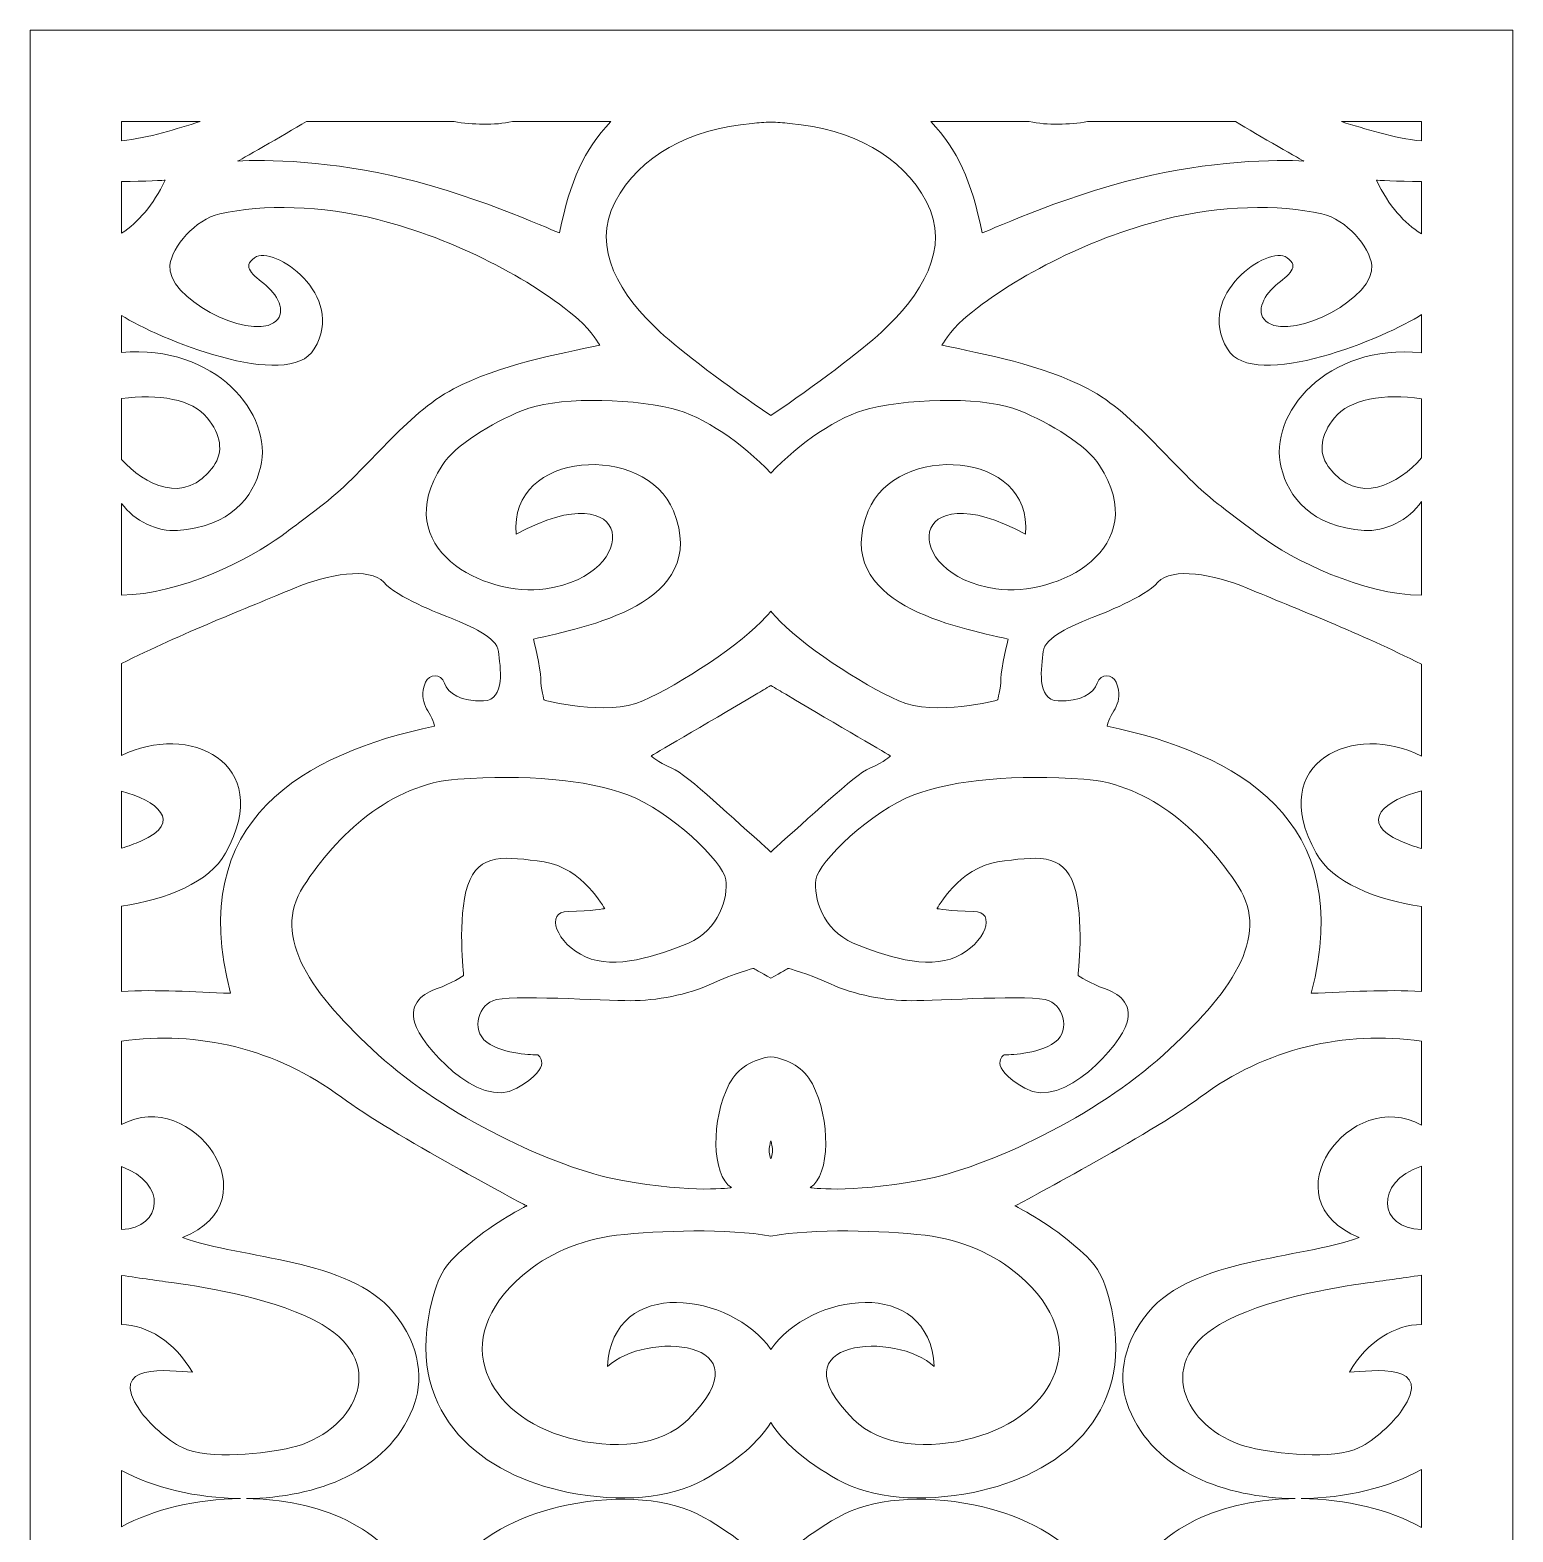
# Model space of a CAD drawing. Header units: centimetres. Extents: x -8.3 to 7.6, y -14 to 14.1.
# Drawn here: x 0.82 to 7.63, y 7.24 to 14.13 of the extents above; entities that cross this region are included whole.
import ezdxf

# ---------------------------------------------------------------- set-up
doc = ezdxf.new("R2010")
doc.units = ezdxf.units.CM
doc.header["$MEASUREMENT"] = 0
doc.layers.add('layer 1', color=7, linetype='Continuous')

msp = doc.modelspace()

# ---------------------------------------------------------------- linework, layer by layer
at = {"layer": 'layer 1', "color": 177, "lineweight": 9}
for points, knots in [([(0.8188, 14.13052), (0.8188, 14.13052), (7.62916, 14.13052), (7.62916, 14.13052), (7.62916, 14.13052), (7.62916, 14.13052), (7.62916, -14.03577), (7.62916, -14.03577), (7.62916, -14.03577), (7.62916, -14.03577), (0.8188, -14.03577), (0.8188, -14.03577), (0.8188, -14.03577), (0.8188, -14.03577), (0.8188, 14.13052), (0.8188, 14.13052)], [0, 0, 0, 0, 0.2, 0.2, 0.2, 0.2, 0.4, 0.4, 0.4, 0.4, 0.6, 0.6, 0.6, 0.6, 1, 1, 1, 1]), ([(1.60039, 13.71013), (1.49357, 13.67716), (1.36491, 13.63561), (1.23919, 13.62191), (1.23919, 13.62191), (1.23919, 13.62191), (1.23919, 13.71013), (1.23919, 13.71013), (1.23919, 13.71013), (1.23919, 13.71013), (1.60039, 13.71013), (1.60039, 13.71013)], [0, 0, 0, 0, 0.25, 0.25, 0.25, 0.25, 0.5, 0.5, 0.5, 0.5, 1, 1, 1, 1]), ([(3.48572, 13.71013), (3.36086, 13.57713), (3.30149, 13.44302), (3.24983, 13.19893), (3.24983, 13.19893), (3.2473, 13.19782), (2.90241, 13.35897), (2.52947, 13.45125), (2.52947, 13.45125), (2.22047, 13.52771), (1.88515, 13.53965), (1.7729, 13.52819), (1.7729, 13.52819), (1.7729, 13.52819), (1.98425, 13.64914), (2.08774, 13.71013), (2.08774, 13.71013), (2.08774, 13.71013), (2.76613, 13.71013), (2.76613, 13.71013), (2.76613, 13.71013), (2.8505, 13.69595), (2.95215, 13.69249), (3.03404, 13.71013), (3.03404, 13.71013), (3.03404, 13.71013), (3.48572, 13.71013), (3.48572, 13.71013)], [0, 0, 0, 0, 0.125, 0.125, 0.125, 0.125, 0.25, 0.25, 0.25, 0.25, 0.375, 0.375, 0.375, 0.375, 0.5, 0.5, 0.5, 0.5, 0.625, 0.625, 0.625, 0.625, 0.75, 0.75, 0.75, 0.75, 1, 1, 1, 1]), ([(4.22097, 12.36056), (4.4279, 12.50101), (4.63225, 12.65465), (4.73012, 12.74506), (4.73012, 12.74506), (4.91008, 12.9113), (5.04993, 13.12878), (4.93561, 13.34249), (4.93561, 13.34249), (4.8213, 13.5562), (4.59902, 13.67373), (4.30689, 13.70223), (4.30689, 13.70223), (4.27893, 13.70496), (4.25015, 13.70687), (4.22097, 13.70819), (4.22097, 13.70819), (4.1918, 13.70687), (4.16302, 13.70496), (4.13506, 13.70223), (4.13506, 13.70223), (3.84292, 13.67373), (3.62065, 13.5562), (3.50633, 13.34249), (3.50633, 13.34249), (3.39202, 13.12878), (3.53187, 12.9113), (3.71182, 12.74506), (3.71182, 12.74506), (3.8097, 12.65465), (4.01405, 12.50101), (4.22097, 12.36056)], [0, 0, 0, 0, 0.1111111, 0.1111111, 0.1111111, 0.1111111, 0.2222222, 0.2222222, 0.2222222, 0.2222222, 0.3333333, 0.3333333, 0.3333333, 0.3333333, 0.4444444, 0.4444444, 0.4444444, 0.4444444, 0.5555556, 0.5555556, 0.5555556, 0.5555556, 0.6666667, 0.6666667, 0.6666667, 0.6666667, 0.7777778, 0.7777778, 0.7777778, 0.7777778, 1, 1, 1, 1]), ([(5.4079, 13.71013), (5.48979, 13.69249), (5.59144, 13.69595), (5.67581, 13.71013), (5.67581, 13.71013), (5.67581, 13.71013), (6.3542, 13.71013), (6.3542, 13.71013), (6.3542, 13.71013), (6.45769, 13.64914), (6.66905, 13.52819), (6.66905, 13.52819), (6.66905, 13.52819), (6.5568, 13.53965), (6.22148, 13.52771), (5.91248, 13.45125), (5.91248, 13.45125), (5.53954, 13.35897), (5.19465, 13.19782), (5.19212, 13.19893), (5.19212, 13.19893), (5.14046, 13.44302), (5.08108, 13.57713), (4.95622, 13.71013), (4.95622, 13.71013), (4.95622, 13.71013), (5.4079, 13.71013), (5.4079, 13.71013)], [0, 0, 0, 0, 0.125, 0.125, 0.125, 0.125, 0.25, 0.25, 0.25, 0.25, 0.375, 0.375, 0.375, 0.375, 0.5, 0.5, 0.5, 0.5, 0.625, 0.625, 0.625, 0.625, 0.75, 0.75, 0.75, 0.75, 1, 1, 1, 1]), ([(7.20876, 13.62126), (7.08114, 13.63427), (6.95008, 13.67663), (6.84155, 13.71013), (6.84155, 13.71013), (6.84155, 13.71013), (7.20876, 13.71013), (7.20876, 13.71013), (7.20876, 13.71013), (7.20876, 13.71013), (7.20876, 13.62126), (7.20876, 13.62126)], [0, 0, 0, 0, 0.25, 0.25, 0.25, 0.25, 0.5, 0.5, 0.5, 0.5, 1, 1, 1, 1]), ([(1.23919, 13.4355), (1.34701, 13.43609), (1.43979, 13.44097), (1.43979, 13.44097), (1.43979, 13.44097), (1.38355, 13.32482), (1.31602, 13.24847), (1.23919, 13.19829), (1.23919, 13.19829), (1.23919, 13.19829), (1.23919, 13.4355), (1.23919, 13.4355)], [0, 0, 0, 0, 0.25, 0.25, 0.25, 0.25, 0.5, 0.5, 0.5, 0.5, 1, 1, 1, 1]), ([(7.20876, 13.19442), (7.12944, 13.24452), (7.05987, 13.3218), (7.00216, 13.44097), (7.00216, 13.44097), (7.00216, 13.44097), (7.0984, 13.43591), (7.20876, 13.43547), (7.20876, 13.43547), (7.20876, 13.43547), (7.20876, 13.19442), (7.20876, 13.19442)], [0, 0, 0, 0, 0.25, 0.25, 0.25, 0.25, 0.5, 0.5, 0.5, 0.5, 1, 1, 1, 1]), ([(1.23919, 12.82061), (1.4018, 12.71597), (2.00435, 12.4677), (2.12434, 12.66667), (2.12434, 12.66667), (2.27393, 12.91471), (1.93746, 13.14682), (1.85001, 13.08552), (1.85001, 13.08552), (1.78905, 13.04278), (1.84239, 13.00859), (1.90335, 12.9573), (1.90335, 12.9573), (1.96431, 12.90601), (1.99861, 12.82481), (1.93764, 12.78634), (1.93764, 12.78634), (1.81433, 12.70853), (1.44173, 12.90445), (1.46137, 13.05132), (1.46137, 13.05132), (1.4728, 13.1368), (1.57568, 13.26075), (1.68998, 13.28639), (1.68998, 13.28639), (1.89294, 13.33192), (2.15623, 13.32598), (2.4156, 13.26093), (2.4156, 13.26093), (2.77104, 13.17179), (3.12285, 12.98625), (3.33597, 12.80344), (3.33597, 12.80344), (3.40074, 12.74788), (3.43503, 12.68377), (3.43503, 12.68377), (3.43503, 12.68377), (3.24345, 12.64293), (2.97641, 12.59441), (2.76349, 12.48326), (2.76349, 12.48326), (2.54287, 12.36809), (2.37276, 12.11513), (2.16675, 11.95454), (2.16675, 11.95454), (2.09642, 11.89972), (2.02816, 11.84916), (1.97446, 11.80949), (1.97446, 11.80949), (1.82798, 11.70129), (1.50505, 11.53881), (1.23919, 11.53661), (1.23919, 11.53661), (1.23919, 11.53661), (1.23919, 11.95797), (1.23919, 11.95797), (1.23919, 11.95797), (1.29673, 11.87543), (1.40711, 11.82704), (1.49567, 11.83325), (1.49567, 11.83325), (1.7388, 11.85029), (1.84419, 11.98767), (1.87742, 12.12261), (1.87742, 12.12261), (1.93789, 12.36814), (1.67039, 12.6892), (1.23919, 12.65007), (1.23919, 12.65007), (1.23919, 12.65007), (1.23919, 12.82061), (1.23919, 12.82061)], [0, 0, 0, 0, 0.0526316, 0.0526316, 0.0526316, 0.0526316, 0.1052632, 0.1052632, 0.1052632, 0.1052632, 0.1578947, 0.1578947, 0.1578947, 0.1578947, 0.2105263, 0.2105263, 0.2105263, 0.2105263, 0.2631579, 0.2631579, 0.2631579, 0.2631579, 0.3157895, 0.3157895, 0.3157895, 0.3157895, 0.3684211, 0.3684211, 0.3684211, 0.3684211, 0.4210526, 0.4210526, 0.4210526, 0.4210526, 0.4736842, 0.4736842, 0.4736842, 0.4736842, 0.5263158, 0.5263158, 0.5263158, 0.5263158, 0.5789474, 0.5789474, 0.5789474, 0.5789474, 0.6315789, 0.6315789, 0.6315789, 0.6315789, 0.6842105, 0.6842105, 0.6842105, 0.6842105, 0.7368421, 0.7368421, 0.7368421, 0.7368421, 0.7894737, 0.7894737, 0.7894737, 0.7894737, 0.8421053, 0.8421053, 0.8421053, 0.8421053, 0.8947368, 0.8947368, 0.8947368, 0.8947368, 1, 1, 1, 1]), ([(7.20876, 11.53662), (6.94178, 11.53638), (6.61508, 11.70047), (6.46748, 11.80949), (6.46748, 11.80949), (6.41379, 11.84916), (6.34553, 11.89972), (6.27519, 11.95454), (6.27519, 11.95454), (6.06918, 12.11513), (5.89908, 12.36809), (5.67846, 12.48326), (5.67846, 12.48326), (5.46554, 12.59441), (5.19849, 12.64293), (5.00691, 12.68377), (5.00691, 12.68377), (5.00691, 12.68377), (5.04121, 12.74788), (5.10598, 12.80344), (5.10598, 12.80344), (5.3191, 12.98625), (5.67091, 13.17179), (6.02635, 13.26093), (6.02635, 13.26093), (6.28572, 13.32598), (6.549, 13.33192), (6.75196, 13.28639), (6.75196, 13.28639), (6.86627, 13.26075), (6.96914, 13.1368), (6.98057, 13.05132), (6.98057, 13.05132), (7.00021, 12.90445), (6.62762, 12.70853), (6.5043, 12.78634), (6.5043, 12.78634), (6.44334, 12.82481), (6.47763, 12.90601), (6.5386, 12.9573), (6.5386, 12.9573), (6.59956, 13.00859), (6.6529, 13.04278), (6.59194, 13.08552), (6.59194, 13.08552), (6.50449, 13.14682), (6.16802, 12.91471), (6.31761, 12.66667), (6.31761, 12.66667), (6.43912, 12.46517), (7.05557, 12.72236), (7.20876, 12.82453), (7.20876, 12.82453), (7.20876, 12.82453), (7.20876, 12.64957), (7.20876, 12.64957), (7.20876, 12.64957), (6.77402, 12.69228), (6.50378, 12.36928), (6.56453, 12.12261), (6.56453, 12.12261), (6.59776, 11.98767), (6.70314, 11.85029), (6.94628, 11.83325), (6.94628, 11.83325), (7.03803, 11.82682), (7.1532, 11.87898), (7.20876, 11.96701), (7.20876, 11.96701), (7.20876, 11.96701), (7.20876, 11.53662), (7.20876, 11.53662)], [0, 0, 0, 0, 0.0526316, 0.0526316, 0.0526316, 0.0526316, 0.1052632, 0.1052632, 0.1052632, 0.1052632, 0.1578947, 0.1578947, 0.1578947, 0.1578947, 0.2105263, 0.2105263, 0.2105263, 0.2105263, 0.2631579, 0.2631579, 0.2631579, 0.2631579, 0.3157895, 0.3157895, 0.3157895, 0.3157895, 0.3684211, 0.3684211, 0.3684211, 0.3684211, 0.4210526, 0.4210526, 0.4210526, 0.4210526, 0.4736842, 0.4736842, 0.4736842, 0.4736842, 0.5263158, 0.5263158, 0.5263158, 0.5263158, 0.5789474, 0.5789474, 0.5789474, 0.5789474, 0.6315789, 0.6315789, 0.6315789, 0.6315789, 0.6842105, 0.6842105, 0.6842105, 0.6842105, 0.7368421, 0.7368421, 0.7368421, 0.7368421, 0.7894737, 0.7894737, 0.7894737, 0.7894737, 0.8421053, 0.8421053, 0.8421053, 0.8421053, 0.8947368, 0.8947368, 0.8947368, 0.8947368, 1, 1, 1, 1]), ([(1.23919, 12.43894), (1.40787, 12.46244), (1.56539, 12.4355), (1.63283, 12.3504), (1.63283, 12.3504), (1.69379, 12.27347), (1.7103, 12.19582), (1.66077, 12.12744), (1.66077, 12.12744), (1.52836, 11.94463), (1.34304, 12.04432), (1.23919, 12.15945), (1.23919, 12.15945), (1.23919, 12.15945), (1.23919, 12.43894), (1.23919, 12.43894)], [0, 0, 0, 0, 0.2, 0.2, 0.2, 0.2, 0.4, 0.4, 0.4, 0.4, 0.6, 0.6, 0.6, 0.6, 1, 1, 1, 1]), ([(4.22097, 11.46264), (4.22865, 11.45397), (4.23623, 11.44548), (4.24361, 11.4372), (4.24361, 11.4372), (4.3503, 11.31753), (4.64114, 11.12378), (4.80878, 11.05112), (4.80878, 11.05112), (4.97643, 10.97846), (5.26219, 11.0554), (5.26219, 11.0554), (5.26219, 11.0554), (5.26219, 11.0554), (5.27743, 11.10668), (5.27743, 11.1537), (5.27743, 11.1537), (5.27743, 11.20071), (5.31094, 11.33466), (5.31094, 11.33466), (5.31094, 11.33466), (5.08107, 11.38939), (4.49455, 11.49267), (4.66781, 11.923), (4.66781, 11.923), (4.79444, 12.23753), (5.42755, 12.20469), (5.38983, 11.81615), (5.38983, 11.81615), (4.84658, 12.11358), (4.80597, 11.63037), (5.25457, 11.56613), (5.25457, 11.56613), (5.53783, 11.52557), (5.97795, 11.7513), (5.73084, 12.13243), (5.73084, 12.13243), (5.66988, 12.22645), (5.50604, 12.32475), (5.36126, 12.38459), (5.36126, 12.38459), (5.21647, 12.44443), (4.89261, 12.44443), (4.67543, 12.39314), (4.67543, 12.39314), (4.52988, 12.35876), (4.35011, 12.23225), (4.22097, 12.09722), (4.22097, 12.09722), (4.09184, 12.23225), (3.91207, 12.35876), (3.76652, 12.39314), (3.76652, 12.39314), (3.54934, 12.44443), (3.22548, 12.44443), (3.08069, 12.38459), (3.08069, 12.38459), (2.9359, 12.32475), (2.77207, 12.22645), (2.71111, 12.13243), (2.71111, 12.13243), (2.464, 11.7513), (2.90412, 11.52557), (3.18737, 11.56613), (3.18737, 11.56613), (3.63598, 11.63037), (3.59536, 12.11358), (3.05211, 11.81615), (3.05211, 11.81615), (3.0144, 12.20469), (3.64751, 12.23753), (3.77414, 11.923), (3.77414, 11.923), (3.94739, 11.49267), (3.36088, 11.38939), (3.13101, 11.33466), (3.13101, 11.33466), (3.13101, 11.33466), (3.16451, 11.20071), (3.16451, 11.1537), (3.16451, 11.1537), (3.16451, 11.10668), (3.17975, 11.0554), (3.17975, 11.0554), (3.17975, 11.0554), (3.17975, 11.0554), (3.46552, 10.97846), (3.63316, 11.05112), (3.63316, 11.05112), (3.80081, 11.12378), (4.09165, 11.31753), (4.19833, 11.4372), (4.19833, 11.4372), (4.20571, 11.44548), (4.2133, 11.45397), (4.22097, 11.46264)], [0, 0, 0, 0, 0.04, 0.04, 0.04, 0.04, 0.08, 0.08, 0.08, 0.08, 0.12, 0.12, 0.12, 0.12, 0.16, 0.16, 0.16, 0.16, 0.2, 0.2, 0.2, 0.2, 0.24, 0.24, 0.24, 0.24, 0.28, 0.28, 0.28, 0.28, 0.32, 0.32, 0.32, 0.32, 0.36, 0.36, 0.36, 0.36, 0.4, 0.4, 0.4, 0.4, 0.44, 0.44, 0.44, 0.44, 0.48, 0.48, 0.48, 0.48, 0.52, 0.52, 0.52, 0.52, 0.56, 0.56, 0.56, 0.56, 0.6, 0.6, 0.6, 0.6, 0.64, 0.64, 0.64, 0.64, 0.68, 0.68, 0.68, 0.68, 0.72, 0.72, 0.72, 0.72, 0.76, 0.76, 0.76, 0.76, 0.8, 0.8, 0.8, 0.8, 0.84, 0.84, 0.84, 0.84, 0.88, 0.88, 0.88, 0.88, 0.92, 0.92, 0.92, 0.92, 1, 1, 1, 1]), ([(7.20876, 12.16623), (7.10619, 12.04832), (6.91618, 11.94105), (6.78117, 12.12744), (6.78117, 12.12744), (6.73164, 12.19582), (6.74816, 12.27347), (6.80912, 12.3504), (6.80912, 12.3504), (6.87735, 12.43651), (7.03783, 12.4631), (7.20876, 12.43813), (7.20876, 12.43813), (7.20876, 12.43813), (7.20876, 12.16623), (7.20876, 12.16623)], [0, 0, 0, 0, 0.2, 0.2, 0.2, 0.2, 0.4, 0.4, 0.4, 0.4, 0.6, 0.6, 0.6, 0.6, 1, 1, 1, 1]), ([(1.23919, 11.22239), (1.51548, 11.36192), (1.81411, 11.47662), (2.03297, 11.56867), (2.03297, 11.56867), (2.18538, 11.63279), (2.37972, 11.66698), (2.44322, 11.59574), (2.44322, 11.59574), (2.50673, 11.52451), (2.68824, 11.45715), (2.76064, 11.42723), (2.76064, 11.42723), (2.83303, 11.39731), (2.96258, 11.34602), (2.9702, 11.27764), (2.9702, 11.27764), (2.97782, 11.20926), (3.00449, 11.0554), (2.90161, 11.05112), (2.90161, 11.05112), (2.79874, 11.04685), (2.73778, 11.08531), (2.72254, 11.13233), (2.72254, 11.13233), (2.70729, 11.17934), (2.65014, 11.17506), (2.6349, 11.1366), (2.6349, 11.1366), (2.59552, 11.03719), (2.66067, 11.00818), (2.67681, 10.93572), (2.67681, 10.93572), (2.0792, 10.80911), (1.52886, 10.50658), (1.73952, 9.7091), (1.73952, 9.7091), (1.56903, 9.71548), (1.40268, 9.72659), (1.23919, 9.71797), (1.23919, 9.71797), (1.23919, 9.71797), (1.23919, 10.10862), (1.23919, 10.10862), (1.23919, 10.10862), (1.44639, 10.13979), (1.64349, 10.21857), (1.7171, 10.35229), (1.7171, 10.35229), (1.94958, 10.7746), (1.54171, 10.9521), (1.23919, 10.80042), (1.23919, 10.80042), (1.23919, 10.80042), (1.23919, 11.22239), (1.23919, 11.22239)], [0, 0, 0, 0, 0.0666667, 0.0666667, 0.0666667, 0.0666667, 0.1333333, 0.1333333, 0.1333333, 0.1333333, 0.2, 0.2, 0.2, 0.2, 0.2666667, 0.2666667, 0.2666667, 0.2666667, 0.3333333, 0.3333333, 0.3333333, 0.3333333, 0.4, 0.4, 0.4, 0.4, 0.4666667, 0.4666667, 0.4666667, 0.4666667, 0.5333333, 0.5333333, 0.5333333, 0.5333333, 0.6, 0.6, 0.6, 0.6, 0.6666667, 0.6666667, 0.6666667, 0.6666667, 0.7333333, 0.7333333, 0.7333333, 0.7333333, 0.8, 0.8, 0.8, 0.8, 0.8666667, 0.8666667, 0.8666667, 0.8666667, 1, 1, 1, 1]), ([(7.20876, 9.71766), (7.04334, 9.72687), (6.87502, 9.71556), (6.70243, 9.7091), (6.70243, 9.7091), (6.91309, 10.50658), (6.36275, 10.80911), (5.76513, 10.93572), (5.76513, 10.93572), (5.78128, 11.00818), (5.84643, 11.03719), (5.80705, 11.1366), (5.80705, 11.1366), (5.79181, 11.17506), (5.73465, 11.17934), (5.71941, 11.13233), (5.71941, 11.13233), (5.70417, 11.08531), (5.64321, 11.04685), (5.54033, 11.05112), (5.54033, 11.05112), (5.43746, 11.0554), (5.46413, 11.20926), (5.47175, 11.27764), (5.47175, 11.27764), (5.47937, 11.34602), (5.60892, 11.39731), (5.68131, 11.42723), (5.68131, 11.42723), (5.7537, 11.45715), (5.93522, 11.52451), (5.99872, 11.59574), (5.99872, 11.59574), (6.06223, 11.66698), (6.25656, 11.63279), (6.40898, 11.56867), (6.40898, 11.56867), (6.62942, 11.47595), (6.9308, 11.36026), (7.20876, 11.21935), (7.20876, 11.21935), (7.20876, 11.21935), (7.20876, 10.79732), (7.20876, 10.79732), (7.20876, 10.79732), (6.90569, 10.95448), (6.49081, 10.77743), (6.72484, 10.35229), (6.72484, 10.35229), (6.79917, 10.21727), (6.99937, 10.13828), (7.20876, 10.10774), (7.20876, 10.10774), (7.20876, 10.10774), (7.20876, 9.71766), (7.20876, 9.71766)], [0, 0, 0, 0, 0.0666667, 0.0666667, 0.0666667, 0.0666667, 0.1333333, 0.1333333, 0.1333333, 0.1333333, 0.2, 0.2, 0.2, 0.2, 0.2666667, 0.2666667, 0.2666667, 0.2666667, 0.3333333, 0.3333333, 0.3333333, 0.3333333, 0.4, 0.4, 0.4, 0.4, 0.4666667, 0.4666667, 0.4666667, 0.4666667, 0.5333333, 0.5333333, 0.5333333, 0.5333333, 0.6, 0.6, 0.6, 0.6, 0.6666667, 0.6666667, 0.6666667, 0.6666667, 0.7333333, 0.7333333, 0.7333333, 0.7333333, 0.8, 0.8, 0.8, 0.8, 0.8666667, 0.8666667, 0.8666667, 0.8666667, 1, 1, 1, 1]), ([(4.22097, 10.35619), (4.22762, 10.36415), (4.23505, 10.37178), (4.24338, 10.37901), (4.24338, 10.37901), (4.3831, 10.50011), (4.60537, 10.71382), (4.67523, 10.74232), (4.67523, 10.74232), (4.74509, 10.77081), (4.77049, 10.79931), (4.77049, 10.79931), (4.77049, 10.79931), (4.77049, 10.79931), (4.53044, 10.93894), (4.28911, 11.08141), (4.28911, 11.08141), (4.26569, 11.09524), (4.243, 11.10885), (4.22097, 11.12226), (4.22097, 11.12226), (4.19895, 11.10885), (4.17626, 11.09524), (4.15284, 11.08141), (4.15284, 11.08141), (3.91151, 10.93894), (3.67145, 10.79931), (3.67145, 10.79931), (3.67145, 10.79931), (3.67145, 10.79931), (3.69686, 10.77081), (3.76671, 10.74232), (3.76671, 10.74232), (3.83657, 10.71382), (4.05885, 10.50011), (4.19856, 10.37901), (4.19856, 10.37901), (4.2069, 10.37178), (4.21433, 10.36415), (4.22097, 10.35619)], [0, 0, 0, 0, 0.0909091, 0.0909091, 0.0909091, 0.0909091, 0.1818182, 0.1818182, 0.1818182, 0.1818182, 0.2727273, 0.2727273, 0.2727273, 0.2727273, 0.3636364, 0.3636364, 0.3636364, 0.3636364, 0.4545455, 0.4545455, 0.4545455, 0.4545455, 0.5454545, 0.5454545, 0.5454545, 0.5454545, 0.6363636, 0.6363636, 0.6363636, 0.6363636, 0.7272727, 0.7272727, 0.7272727, 0.7272727, 0.8181818, 0.8181818, 0.8181818, 0.8181818, 1, 1, 1, 1]), ([(4.22097, 9.41815), (4.30299, 9.40541), (4.37156, 9.36943), (4.41165, 9.29292), (4.41165, 9.29292), (4.49637, 9.13121), (4.49384, 8.87467), (4.40215, 8.81712), (4.40215, 8.81712), (4.40215, 8.81712), (4.56886, 8.78863), (4.91021, 8.85096), (4.91021, 8.85096), (5.22042, 8.90761), (5.71941, 9.14922), (6.02422, 9.42702), (6.02422, 9.42702), (6.32904, 9.70483), (6.51954, 9.96554), (6.36714, 10.20061), (6.36714, 10.20061), (6.21473, 10.43567), (5.96707, 10.67074), (5.65845, 10.69211), (5.65845, 10.69211), (5.34983, 10.71348), (5.07169, 10.69211), (4.87737, 10.61945), (4.87737, 10.61945), (4.68305, 10.5468), (4.4392, 10.31173), (4.42777, 10.23052), (4.42777, 10.23052), (4.41634, 10.14932), (4.45825, 9.99973), (4.59923, 9.9399), (4.59923, 9.9399), (4.7402, 9.88006), (4.93833, 9.81595), (5.07169, 9.87579), (5.07169, 9.87579), (5.20504, 9.93562), (5.26219, 10.08521), (5.1517, 10.08521), (5.1517, 10.08521), (5.0412, 10.08521), (4.98405, 10.09803), (4.98405, 10.09803), (4.98405, 10.09803), (4.98405, 10.09803), (5.08693, 10.28609), (5.26219, 10.31173), (5.26219, 10.31173), (5.43746, 10.33737), (5.5632, 10.35447), (5.61273, 10.20488), (5.61273, 10.20488), (5.66226, 10.05529), (5.63178, 9.79031), (5.63178, 9.79031), (5.63178, 9.79031), (5.63178, 9.79031), (5.69274, 9.75184), (5.7537, 9.73047), (5.7537, 9.73047), (5.81467, 9.7091), (5.88325, 9.66636), (5.85658, 9.57234), (5.85658, 9.57234), (5.82991, 9.47831), (5.56701, 9.17059), (5.38793, 9.27316), (5.38793, 9.27316), (5.20885, 9.37574), (5.29267, 9.42702), (5.29267, 9.42702), (5.29267, 9.42702), (5.29267, 9.42702), (5.41841, 9.42275), (5.50985, 9.47404), (5.50985, 9.47404), (5.6013, 9.52533), (5.57082, 9.64499), (5.49842, 9.67491), (5.49842, 9.67491), (5.42603, 9.70483), (4.98405, 9.67491), (4.86594, 9.67491), (4.86594, 9.67491), (4.74782, 9.67491), (4.6022, 9.70225), (4.49424, 9.75212), (4.49424, 9.75212), (4.38627, 9.80198), (4.30054, 9.82335), (4.30054, 9.82335), (4.30054, 9.82335), (4.30054, 9.82335), (4.26956, 9.80462), (4.22097, 9.77774), (4.22097, 9.77774), (4.17239, 9.80462), (4.14141, 9.82335), (4.14141, 9.82335), (4.14141, 9.82335), (4.14141, 9.82335), (4.05567, 9.80198), (3.94771, 9.75212), (3.94771, 9.75212), (3.83975, 9.70225), (3.69413, 9.67491), (3.57601, 9.67491), (3.57601, 9.67491), (3.4579, 9.67491), (3.01592, 9.70483), (2.94352, 9.67491), (2.94352, 9.67491), (2.87113, 9.64499), (2.84065, 9.52533), (2.93209, 9.47404), (2.93209, 9.47404), (3.02354, 9.42275), (3.14927, 9.42702), (3.14927, 9.42702), (3.14927, 9.42702), (3.14927, 9.42702), (3.2331, 9.37574), (3.05402, 9.27316), (3.05402, 9.27316), (2.87494, 9.17059), (2.61204, 9.47831), (2.58537, 9.57234), (2.58537, 9.57234), (2.5587, 9.66636), (2.62728, 9.7091), (2.68824, 9.73047), (2.68824, 9.73047), (2.74921, 9.75184), (2.81017, 9.79031), (2.81017, 9.79031), (2.81017, 9.79031), (2.81017, 9.79031), (2.77969, 10.05529), (2.82922, 10.20488), (2.82922, 10.20488), (2.87875, 10.35447), (3.00449, 10.33737), (3.17975, 10.31173), (3.17975, 10.31173), (3.35502, 10.28609), (3.4579, 10.09803), (3.4579, 10.09803), (3.4579, 10.09803), (3.4579, 10.09803), (3.40074, 10.08521), (3.29025, 10.08521), (3.29025, 10.08521), (3.17975, 10.08521), (3.23691, 9.93562), (3.37026, 9.87579), (3.37026, 9.87579), (3.50362, 9.81595), (3.70175, 9.88006), (3.84272, 9.9399), (3.84272, 9.9399), (3.9837, 9.99973), (4.02561, 10.14932), (4.01418, 10.23052), (4.01418, 10.23052), (4.00275, 10.31173), (3.7589, 10.5468), (3.56458, 10.61945), (3.56458, 10.61945), (3.37026, 10.69211), (3.09212, 10.71348), (2.7835, 10.69211), (2.7835, 10.69211), (2.47488, 10.67074), (2.22722, 10.43567), (2.07481, 10.20061), (2.07481, 10.20061), (1.9224, 9.96554), (2.11291, 9.70483), (2.41772, 9.42702), (2.41772, 9.42702), (2.72254, 9.14922), (3.22153, 8.90761), (3.53174, 8.85096), (3.53174, 8.85096), (3.87309, 8.78863), (4.0398, 8.81712), (4.0398, 8.81712), (4.0398, 8.81712), (3.94811, 8.87467), (3.94558, 9.13121), (4.0303, 9.29292), (4.0303, 9.29292), (4.07038, 9.36943), (4.13896, 9.40541), (4.22097, 9.41815)], [0, 0, 0, 0, 0.0196078, 0.0196078, 0.0196078, 0.0196078, 0.0392157, 0.0392157, 0.0392157, 0.0392157, 0.0588235, 0.0588235, 0.0588235, 0.0588235, 0.0784314, 0.0784314, 0.0784314, 0.0784314, 0.0980392, 0.0980392, 0.0980392, 0.0980392, 0.1176471, 0.1176471, 0.1176471, 0.1176471, 0.1372549, 0.1372549, 0.1372549, 0.1372549, 0.1568627, 0.1568627, 0.1568627, 0.1568627, 0.1764706, 0.1764706, 0.1764706, 0.1764706, 0.1960784, 0.1960784, 0.1960784, 0.1960784, 0.2156863, 0.2156863, 0.2156863, 0.2156863, 0.2352941, 0.2352941, 0.2352941, 0.2352941, 0.254902, 0.254902, 0.254902, 0.254902, 0.2745098, 0.2745098, 0.2745098, 0.2745098, 0.2941176, 0.2941176, 0.2941176, 0.2941176, 0.3137255, 0.3137255, 0.3137255, 0.3137255, 0.3333333, 0.3333333, 0.3333333, 0.3333333, 0.3529412, 0.3529412, 0.3529412, 0.3529412, 0.372549, 0.372549, 0.372549, 0.372549, 0.3921569, 0.3921569, 0.3921569, 0.3921569, 0.4117647, 0.4117647, 0.4117647, 0.4117647, 0.4313725, 0.4313725, 0.4313725, 0.4313725, 0.4509804, 0.4509804, 0.4509804, 0.4509804, 0.4705882, 0.4705882, 0.4705882, 0.4705882, 0.4901961, 0.4901961, 0.4901961, 0.4901961, 0.5098039, 0.5098039, 0.5098039, 0.5098039, 0.5294118, 0.5294118, 0.5294118, 0.5294118, 0.5490196, 0.5490196, 0.5490196, 0.5490196, 0.5686275, 0.5686275, 0.5686275, 0.5686275, 0.5882353, 0.5882353, 0.5882353, 0.5882353, 0.6078431, 0.6078431, 0.6078431, 0.6078431, 0.627451, 0.627451, 0.627451, 0.627451, 0.6470588, 0.6470588, 0.6470588, 0.6470588, 0.6666667, 0.6666667, 0.6666667, 0.6666667, 0.6862745, 0.6862745, 0.6862745, 0.6862745, 0.7058824, 0.7058824, 0.7058824, 0.7058824, 0.7254902, 0.7254902, 0.7254902, 0.7254902, 0.745098, 0.745098, 0.745098, 0.745098, 0.7647059, 0.7647059, 0.7647059, 0.7647059, 0.7843137, 0.7843137, 0.7843137, 0.7843137, 0.8039216, 0.8039216, 0.8039216, 0.8039216, 0.8235294, 0.8235294, 0.8235294, 0.8235294, 0.8431373, 0.8431373, 0.8431373, 0.8431373, 0.8627451, 0.8627451, 0.8627451, 0.8627451, 0.8823529, 0.8823529, 0.8823529, 0.8823529, 0.9019608, 0.9019608, 0.9019608, 0.9019608, 0.9215686, 0.9215686, 0.9215686, 0.9215686, 0.9411765, 0.9411765, 0.9411765, 0.9411765, 0.9607843, 0.9607843, 0.9607843, 0.9607843, 1, 1, 1, 1]), ([(1.23919, 10.6362), (1.39854, 10.59672), (1.5291, 10.49447), (1.32804, 10.4075), (1.32804, 10.4075), (1.30004, 10.39539), (1.27021, 10.38439), (1.23919, 10.37492), (1.23919, 10.37492), (1.23919, 10.37492), (1.23919, 10.6362), (1.23919, 10.6362)], [0, 0, 0, 0, 0.25, 0.25, 0.25, 0.25, 0.5, 0.5, 0.5, 0.5, 1, 1, 1, 1]), ([(7.20876, 10.37309), (7.17559, 10.38296), (7.14372, 10.39461), (7.11391, 10.4075), (7.11391, 10.4075), (6.91031, 10.49557), (7.04673, 10.59928), (7.20876, 10.63765), (7.20876, 10.63765), (7.20876, 10.63765), (7.20876, 10.37309), (7.20876, 10.37309)], [0, 0, 0, 0, 0.25, 0.25, 0.25, 0.25, 0.5, 0.5, 0.5, 0.5, 1, 1, 1, 1]), ([(7.20876, 5.29089), (6.85783, 5.23928), (6.49151, 5.32429), (6.19306, 5.54748), (6.19306, 5.54748), (5.96443, 5.71845), (5.34206, 6.04614), (5.34206, 6.04614), (5.34206, 6.04614), (5.34206, 6.04614), (5.49448, 6.1245), (5.60244, 6.21711), (5.60244, 6.21711), (5.7104, 6.30972), (5.74851, 6.34534), (5.78661, 6.52343), (5.78661, 6.52343), (5.89137, 7.01309), (5.54252, 7.28287), (5.15154, 7.36119), (5.15154, 7.36119), (4.91443, 7.40868), (4.68465, 7.39104), (4.52869, 7.30357), (4.52869, 7.30357), (4.37274, 7.2161), (4.27491, 7.12697), (4.22097, 7.04134), (4.22097, 7.04134), (4.16704, 7.12697), (4.06921, 7.2161), (3.91326, 7.30357), (3.91326, 7.30357), (3.7573, 7.39104), (3.52752, 7.40868), (3.29041, 7.36119), (3.29041, 7.36119), (2.89943, 7.28287), (2.55057, 7.01309), (2.65534, 6.52343), (2.65534, 6.52343), (2.69344, 6.34534), (2.73155, 6.30972), (2.83951, 6.21711), (2.83951, 6.21711), (2.94747, 6.1245), (3.09989, 6.04614), (3.09989, 6.04614), (3.09989, 6.04614), (3.09989, 6.04614), (2.47752, 5.71845), (2.24889, 5.54748), (2.24889, 5.54748), (1.95215, 5.32557), (1.58829, 5.24026), (1.23919, 5.29001), (1.23919, 5.29001), (1.23919, 5.29001), (1.23919, 5.67298), (1.23919, 5.67298), (1.23919, 5.67298), (1.56134, 5.49841), (1.94549, 6.02081), (1.51919, 6.19159), (1.51919, 6.19159), (1.79676, 6.29146), (2.28176, 6.28749), (2.4865, 6.5338), (2.4865, 6.5338), (2.61716, 6.69098), (2.62544, 6.85588), (2.57679, 6.97603), (2.57679, 6.97603), (2.45928, 7.26624), (2.13574, 7.3866), (1.81315, 7.38979), (1.81315, 7.38979), (2.13574, 7.39297), (2.45928, 7.51333), (2.57679, 7.80354), (2.57679, 7.80354), (2.62544, 7.92368), (2.61716, 8.08859), (2.4865, 8.24577), (2.4865, 8.24577), (2.28176, 8.49207), (1.79676, 8.4881), (1.51919, 8.58797), (1.51919, 8.58797), (1.94549, 8.75875), (1.56134, 9.28116), (1.23919, 9.10659), (1.23919, 9.10659), (1.23919, 9.10659), (1.23919, 9.48957), (1.23919, 9.48957), (1.23919, 9.48957), (1.58829, 9.53931), (1.95215, 9.45399), (2.24889, 9.23208), (2.24889, 9.23208), (2.47752, 9.06111), (3.09989, 8.73342), (3.09989, 8.73342), (3.09989, 8.73342), (3.09989, 8.73342), (2.94747, 8.65506), (2.83951, 8.56245), (2.83951, 8.56245), (2.73155, 8.46984), (2.69344, 8.43422), (2.65534, 8.25613), (2.65534, 8.25613), (2.55057, 7.76648), (2.89943, 7.49669), (3.29041, 7.41838), (3.29041, 7.41838), (3.52752, 7.37089), (3.7573, 7.38852), (3.91326, 7.47599), (3.91326, 7.47599), (4.06921, 7.56347), (4.16701, 7.65259), (4.22097, 7.73823), (4.22097, 7.73823), (4.27494, 7.65259), (4.37274, 7.56347), (4.52869, 7.47599), (4.52869, 7.47599), (4.68465, 7.38852), (4.91443, 7.37089), (5.15154, 7.41838), (5.15154, 7.41838), (5.54252, 7.49669), (5.89137, 7.76648), (5.78661, 8.25613), (5.78661, 8.25613), (5.74851, 8.43422), (5.7104, 8.46984), (5.60244, 8.56245), (5.60244, 8.56245), (5.49448, 8.65506), (5.34206, 8.73342), (5.34206, 8.73342), (5.34206, 8.73342), (5.34206, 8.73342), (5.96443, 9.06111), (6.19306, 9.23208), (6.19306, 9.23208), (6.49151, 9.45527), (6.85783, 9.54029), (7.20876, 9.48869), (7.20876, 9.48869), (7.20876, 9.48869), (7.20876, 9.10322), (7.20876, 9.10322), (7.20876, 9.10322), (6.88542, 9.28767), (6.4938, 8.75981), (6.92276, 8.58797), (6.92276, 8.58797), (6.64519, 8.4881), (6.16019, 8.49207), (5.95545, 8.24577), (5.95545, 8.24577), (5.82479, 8.08859), (5.8165, 7.92368), (5.86515, 7.80354), (5.86515, 7.80354), (5.98267, 7.51333), (6.30621, 7.39297), (6.62879, 7.38979), (6.62879, 7.38979), (6.30621, 7.3866), (5.98267, 7.26624), (5.86515, 6.97603), (5.86515, 6.97603), (5.8165, 6.85588), (5.82479, 6.69098), (5.95545, 6.5338), (5.95545, 6.5338), (6.16019, 6.28749), (6.64519, 6.29146), (6.92276, 6.19159), (6.92276, 6.19159), (6.4938, 6.01975), (6.88542, 5.49191), (7.20876, 5.67635), (7.20876, 5.67635), (7.20876, 5.67635), (7.20876, 5.29089), (7.20876, 5.29089)], [0, 0, 0, 0, 0.0204082, 0.0204082, 0.0204082, 0.0204082, 0.0408163, 0.0408163, 0.0408163, 0.0408163, 0.0612245, 0.0612245, 0.0612245, 0.0612245, 0.0816327, 0.0816327, 0.0816327, 0.0816327, 0.1020408, 0.1020408, 0.1020408, 0.1020408, 0.122449, 0.122449, 0.122449, 0.122449, 0.1428571, 0.1428571, 0.1428571, 0.1428571, 0.1632653, 0.1632653, 0.1632653, 0.1632653, 0.1836735, 0.1836735, 0.1836735, 0.1836735, 0.2040816, 0.2040816, 0.2040816, 0.2040816, 0.2244898, 0.2244898, 0.2244898, 0.2244898, 0.244898, 0.244898, 0.244898, 0.244898, 0.2653061, 0.2653061, 0.2653061, 0.2653061, 0.2857143, 0.2857143, 0.2857143, 0.2857143, 0.3061224, 0.3061224, 0.3061224, 0.3061224, 0.3265306, 0.3265306, 0.3265306, 0.3265306, 0.3469388, 0.3469388, 0.3469388, 0.3469388, 0.3673469, 0.3673469, 0.3673469, 0.3673469, 0.3877551, 0.3877551, 0.3877551, 0.3877551, 0.4081633, 0.4081633, 0.4081633, 0.4081633, 0.4285714, 0.4285714, 0.4285714, 0.4285714, 0.4489796, 0.4489796, 0.4489796, 0.4489796, 0.4693878, 0.4693878, 0.4693878, 0.4693878, 0.4897959, 0.4897959, 0.4897959, 0.4897959, 0.5102041, 0.5102041, 0.5102041, 0.5102041, 0.5306122, 0.5306122, 0.5306122, 0.5306122, 0.5510204, 0.5510204, 0.5510204, 0.5510204, 0.5714286, 0.5714286, 0.5714286, 0.5714286, 0.5918367, 0.5918367, 0.5918367, 0.5918367, 0.6122449, 0.6122449, 0.6122449, 0.6122449, 0.6326531, 0.6326531, 0.6326531, 0.6326531, 0.6530612, 0.6530612, 0.6530612, 0.6530612, 0.6734694, 0.6734694, 0.6734694, 0.6734694, 0.6938776, 0.6938776, 0.6938776, 0.6938776, 0.7142857, 0.7142857, 0.7142857, 0.7142857, 0.7346939, 0.7346939, 0.7346939, 0.7346939, 0.755102, 0.755102, 0.755102, 0.755102, 0.7755102, 0.7755102, 0.7755102, 0.7755102, 0.7959184, 0.7959184, 0.7959184, 0.7959184, 0.8163265, 0.8163265, 0.8163265, 0.8163265, 0.8367347, 0.8367347, 0.8367347, 0.8367347, 0.8571429, 0.8571429, 0.8571429, 0.8571429, 0.877551, 0.877551, 0.877551, 0.877551, 0.8979592, 0.8979592, 0.8979592, 0.8979592, 0.9183673, 0.9183673, 0.9183673, 0.9183673, 0.9387755, 0.9387755, 0.9387755, 0.9387755, 0.9591837, 0.9591837, 0.9591837, 0.9591837, 1, 1, 1, 1]), ([(4.22097, 8.94935), (4.22867, 8.96909), (4.23067, 8.99007), (4.22583, 9.01245), (4.22583, 9.01245), (4.2244, 9.01907), (4.22278, 9.02539), (4.22097, 9.0314), (4.22097, 9.0314), (4.21917, 9.02539), (4.21755, 9.01907), (4.21612, 9.01245), (4.21612, 9.01245), (4.21128, 8.99007), (4.21328, 8.96909), (4.22097, 8.94935)], [0, 0, 0, 0, 0.2, 0.2, 0.2, 0.2, 0.4, 0.4, 0.4, 0.4, 0.6, 0.6, 0.6, 0.6, 1, 1, 1, 1]), ([(1.23919, 8.91324), (1.45095, 8.83821), (1.4284, 8.63174), (1.23919, 8.62498), (1.23919, 8.62498), (1.23919, 8.62498), (1.23919, 8.91324), (1.23919, 8.91324)], [0, 0, 0, 0, 0.3333333, 0.3333333, 0.3333333, 0.3333333, 1, 1, 1, 1]), ([(7.20876, 8.62486), (7.01226, 8.62745), (6.98835, 8.84133), (7.20876, 8.9153), (7.20876, 8.9153), (7.20876, 8.9153), (7.20876, 8.62486), (7.20876, 8.62486)], [0, 0, 0, 0, 0.3333333, 0.3333333, 0.3333333, 0.3333333, 1, 1, 1, 1]), ([(4.22097, 8.074), (4.39731, 8.33329), (4.94991, 8.4171), (4.97118, 7.9954), (4.97118, 7.9954), (4.80272, 8.15842), (4.22553, 8.12687), (4.60029, 7.75319), (4.60029, 7.75319), (4.72483, 7.62902), (4.94801, 7.6125), (5.15148, 7.66844), (5.15148, 7.66844), (5.52575, 7.77132), (5.7088, 8.11707), (5.35989, 8.41552), (5.35989, 8.41552), (5.25111, 8.50856), (5.10162, 8.57824), (4.92926, 8.59807), (4.92926, 8.59807), (4.73087, 8.62089), (4.41795, 8.62965), (4.22097, 8.59489), (4.22097, 8.59489), (4.02399, 8.62965), (3.71107, 8.62089), (3.51269, 8.59807), (3.51269, 8.59807), (3.34033, 8.57824), (3.19084, 8.50856), (3.08206, 8.41552), (3.08206, 8.41552), (2.73315, 8.11707), (2.91619, 7.77132), (3.29047, 7.66844), (3.29047, 7.66844), (3.49394, 7.6125), (3.71712, 7.62902), (3.84165, 7.75319), (3.84165, 7.75319), (4.21642, 8.12687), (3.63922, 8.15842), (3.47077, 7.9954), (3.47077, 7.9954), (3.49204, 8.4171), (4.04464, 8.33329), (4.22097, 8.074)], [0, 0, 0, 0, 0.0769231, 0.0769231, 0.0769231, 0.0769231, 0.1538462, 0.1538462, 0.1538462, 0.1538462, 0.2307692, 0.2307692, 0.2307692, 0.2307692, 0.3076923, 0.3076923, 0.3076923, 0.3076923, 0.3846154, 0.3846154, 0.3846154, 0.3846154, 0.4615385, 0.4615385, 0.4615385, 0.4615385, 0.5384615, 0.5384615, 0.5384615, 0.5384615, 0.6153846, 0.6153846, 0.6153846, 0.6153846, 0.6923077, 0.6923077, 0.6923077, 0.6923077, 0.7692308, 0.7692308, 0.7692308, 0.7692308, 0.8461538, 0.8461538, 0.8461538, 0.8461538, 1, 1, 1, 1]), ([(1.23919, 8.41439), (1.32804, 8.40072), (1.41251, 8.3891), (1.48042, 8.37991), (1.48042, 8.37991), (1.63401, 8.35912), (1.95956, 8.3051), (2.15994, 8.18846), (2.15994, 8.18846), (2.4784, 8.0031), (2.3005, 7.68906), (2.01766, 7.62342), (2.01766, 7.62342), (1.90716, 7.59778), (1.63664, 7.56359), (1.51853, 7.62342), (1.51853, 7.62342), (1.4484, 7.65895), (1.36416, 7.73478), (1.32245, 7.79501), (1.32245, 7.79501), (1.16832, 8.01753), (1.4601, 7.97645), (1.56425, 7.96961), (1.56425, 7.96961), (1.4829, 8.11156), (1.35769, 8.18514), (1.23919, 8.18861), (1.23919, 8.18861), (1.23919, 8.18861), (1.23919, 8.41439), (1.23919, 8.41439)], [0, 0, 0, 0, 0.1111111, 0.1111111, 0.1111111, 0.1111111, 0.2222222, 0.2222222, 0.2222222, 0.2222222, 0.3333333, 0.3333333, 0.3333333, 0.3333333, 0.4444444, 0.4444444, 0.4444444, 0.4444444, 0.5555556, 0.5555556, 0.5555556, 0.5555556, 0.6666667, 0.6666667, 0.6666667, 0.6666667, 0.7777778, 0.7777778, 0.7777778, 0.7777778, 1, 1, 1, 1]), ([(7.20876, 8.18878), (7.0885, 8.18765), (6.96043, 8.11396), (6.8777, 7.96961), (6.8777, 7.96961), (6.98185, 7.97645), (7.27362, 8.01753), (7.1195, 7.79501), (7.1195, 7.79501), (7.07779, 7.73478), (6.99355, 7.65895), (6.92342, 7.62342), (6.92342, 7.62342), (6.80531, 7.56359), (6.53479, 7.59778), (6.42429, 7.62342), (6.42429, 7.62342), (6.14145, 7.68906), (5.96354, 8.0031), (6.282, 8.18846), (6.282, 8.18846), (6.48239, 8.3051), (6.80794, 8.35912), (6.96152, 8.37991), (6.96152, 8.37991), (7.03097, 8.38931), (7.11771, 8.40125), (7.20876, 8.41532), (7.20876, 8.41532), (7.20876, 8.41532), (7.20876, 8.18878), (7.20876, 8.18878)], [0, 0, 0, 0, 0.1111111, 0.1111111, 0.1111111, 0.1111111, 0.2222222, 0.2222222, 0.2222222, 0.2222222, 0.3333333, 0.3333333, 0.3333333, 0.3333333, 0.4444444, 0.4444444, 0.4444444, 0.4444444, 0.5555556, 0.5555556, 0.5555556, 0.5555556, 0.6666667, 0.6666667, 0.6666667, 0.6666667, 0.7777778, 0.7777778, 0.7777778, 0.7777778, 1, 1, 1, 1]), ([(1.23919, 7.51925), (1.38476, 7.43943), (1.58368, 7.39198), (1.78531, 7.38979), (1.78531, 7.38979), (1.58368, 7.38759), (1.38476, 7.34014), (1.23919, 7.26032), (1.23919, 7.26032), (1.23919, 7.26032), (1.23919, 7.51925), (1.23919, 7.51925)], [0, 0, 0, 0, 0.25, 0.25, 0.25, 0.25, 0.5, 0.5, 0.5, 0.5, 1, 1, 1, 1]), ([(7.20876, 7.25699), (7.06269, 7.33881), (6.86106, 7.38756), (6.65664, 7.38979), (6.65664, 7.38979), (6.86106, 7.39201), (7.06269, 7.44076), (7.20876, 7.52259), (7.20876, 7.52259), (7.20876, 7.52259), (7.20876, 7.25699), (7.20876, 7.25699)], [0, 0, 0, 0, 0.25, 0.25, 0.25, 0.25, 0.5, 0.5, 0.5, 0.5, 1, 1, 1, 1])]:
    msp.add_open_spline(points, degree=3, knots=knots, dxfattribs=at)

doc.saveas('drawing.dxf')
